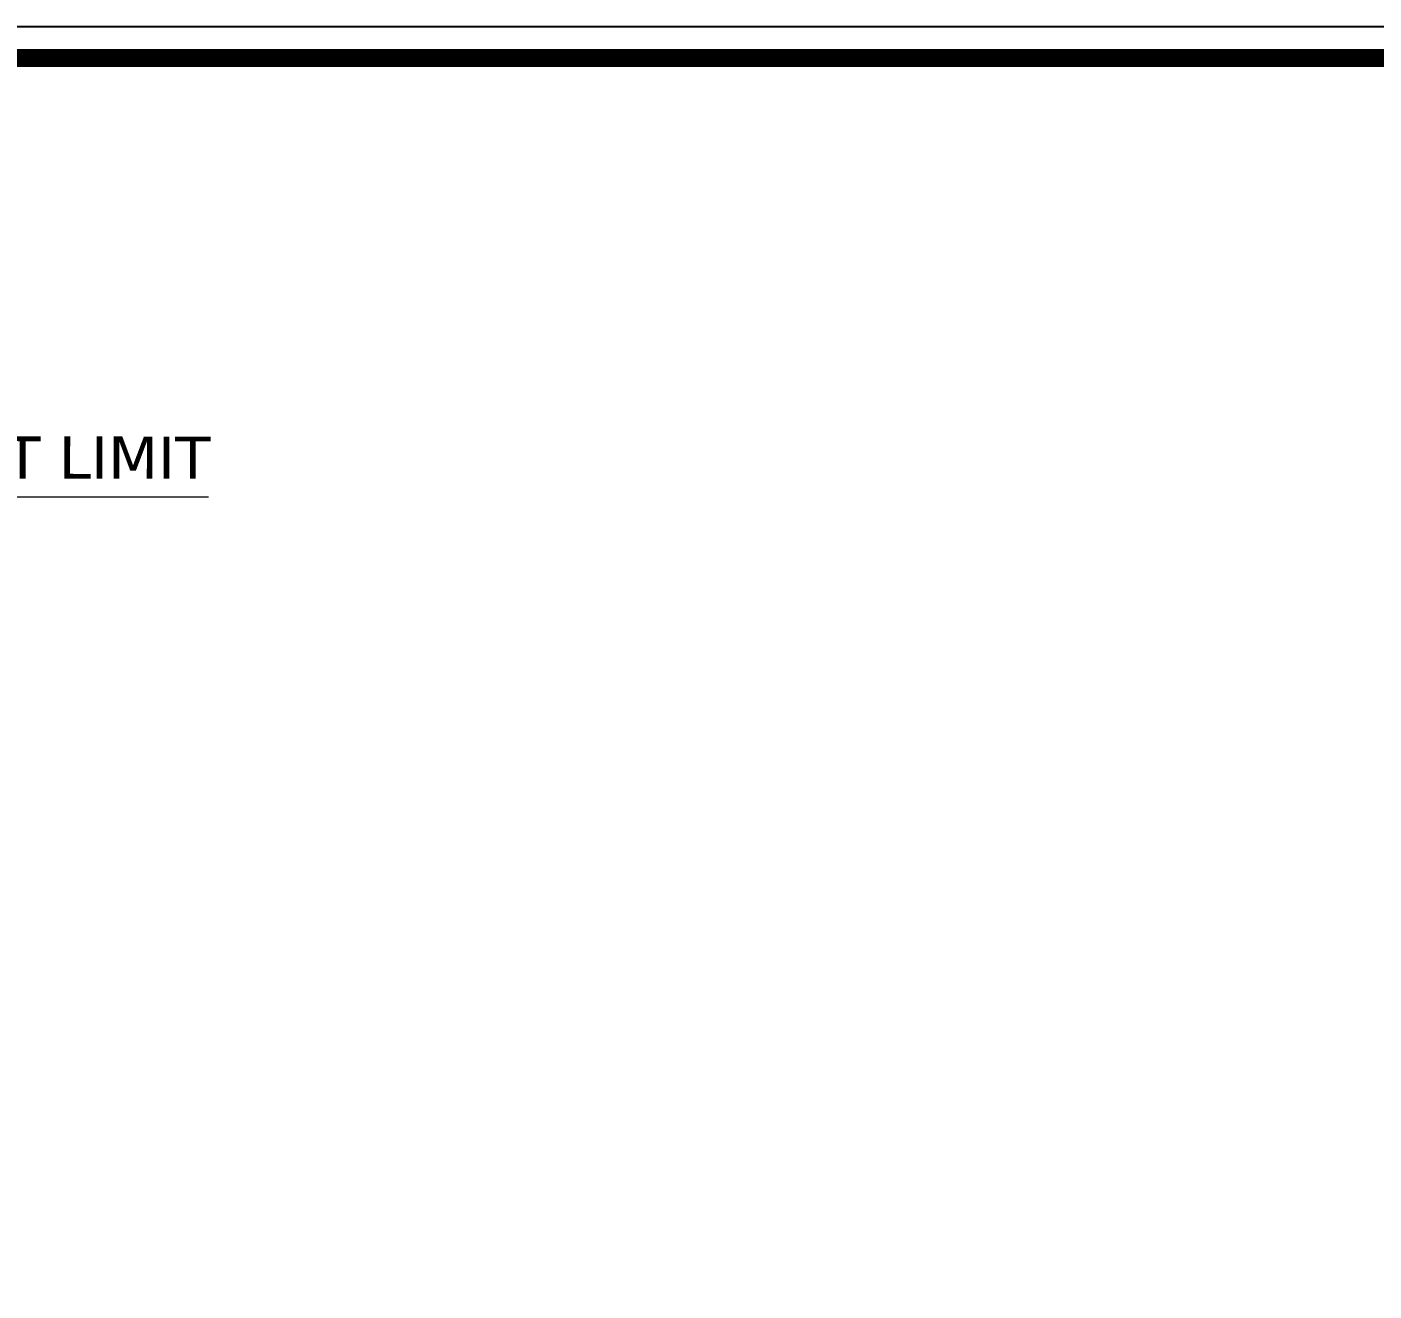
# Model space of a CAD drawing. Header units: centimetres. Extents: x 7997 to 116674, y 1017 to 13844.
# Drawn here: x 18152 to 20066, y 12047 to 13844 of the extents above; entities that cross this region are included whole.
import ezdxf

# ---------------------------------------------------------------- set-up
doc = ezdxf.new("R2010")
doc.units = ezdxf.units.CM
doc.header["$LTSCALE"] = 200
doc.layers.add('DIM', color=11, linetype='Continuous')
doc.layers.add('P-DIM-2', color=11, linetype='Continuous')
doc.layers.add('HA', color=251, linetype='Continuous', lineweight=0)
doc.styles.add('sheet notes', font='verdana.ttf')
doc.styles.add('T2', font='')
doc.styles.get('T2').set_extended_font_data('Elisia')
doc.dimstyles.new('NORMAL', dxfattribs={"dimtxt": 18, "dimasz": 5, "dimexe": 5, "dimexo": 5, "dimgap": 1, "dimtad": 0, "dimdec": 0, "dimdsep": 46, "dimtxsty": 'T2', "dimblk1": 'OBLIQUE', "dimblk2": 'OBLIQUE', "dimsah": 1, "dimcen": 0.09, "dimclrd": 4, "dimclre": 4, "dimclrt": 6, "dimadec": 0, "dimazin": 0, "dimtfac": 1, "dimtdec": 0, "dimtofl": 0, "dimtmove": 1, "dimatfit": 2, "dimldrblk": 'OPEN30', "dimfxl": 0, "dimtolj": 1, "dimtzin": 0, "dimlwd": 5, "dimlwe": 5, "dimarcsym": 0})

# ---------------------------------------------------------------- blocks, each defined once
blk = doc.blocks.new('08-TITLE SHEET-selattin', base_point=(45714.8, -203081.4))
at = {"color": 0}
blk.add_lwpolyline([(51244.8, -203081.4), (45714.8, -203081.4), (45714.8, -206921.4), (51244.8, -206921.4)], close=True, dxfattribs=at)
at = {"color": 0, "linetype": 'ByBlock', "const_width": 17}
blk.add_lwpolyline([(45744.3, -206891.9), (51215.3, -206891.9), (51215.3, -203110.8), (45744.3, -203110.8)], close=True, dxfattribs=at)
at = {"layer": 'HA', "ltscale": 1.2}
blk.add_lwpolyline([(45714.8, -203081.4), (51244.8, -203081.4), (51244.8, -206921.4), (45714.8, -206921.4)], close=True, dxfattribs=at)
blk = doc.blocks.new('_OBLIQUE')
at = {"color": 0, "linetype": 'ByBlock'}
blk.add_line((-0.5, -0.5), (0.5, 0.5), dxfattribs=at)
blk = doc.blocks.new('DOT')
at = {"color": 0, "linetype": 'ByBlock'}
blk.add_line((-0.5, 0), (-1, 0), dxfattribs=at)
at = {"color": 0, "linetype": 'ByBlock', "const_width": 0.5}
blk.add_lwpolyline([(-0.25, 0, 1), (0.25, 0, 1)], format="xyb", close=True, dxfattribs=at)
blk = doc.blocks.new('01-PLOT LAYOUT-selattin')
at = {"layer": 'P-DIM-2', "color": 8, "style": 'sheet notes'}
blk.add_text('PLOT LIMIT', height=60, rotation=359.93, dxfattribs=at).set_placement((3597.9, 4626.9))
at = {"layer": 'P-DIM-2', "color": 8}
blk.add_leader([(3507.5, 4536.5), (3600, 4600.8), (4047.5, 4600.8)], dimstyle='NORMAL', override={"dimasz": 20, "dimldrblk": 'Dot'}, dxfattribs=at)

msp = doc.modelspace()

# ---------------------------------------------------------------- linework, layer by layer
at = {"linetype": 'Continuous'}
msp.add_lwpolyline([(14004.5129, 8084.0841), (22299.5129, 8084.0841), (22299.5129, 13844.0841), (14004.5129, 13844.0841)], close=True, dxfattribs=at)

# ---------------------------------------------------------------- block references
at = {"layer": 'DIM', "color": 0, "linetype": 'Continuous', "xscale": 1.5, "yscale": 1.5, "zscale": 1.5}
msp.add_blockref('08-TITLE SHEET-selattin', (14004.5129, 13844.0841), dxfattribs=at)
at = {"layer": 'DIM', "linetype": 'Continuous'}
msp.add_blockref('01-PLOT LAYOUT-selattin', (14362.5823, 8575.4489), dxfattribs=at)

doc.saveas('drawing.dxf')
